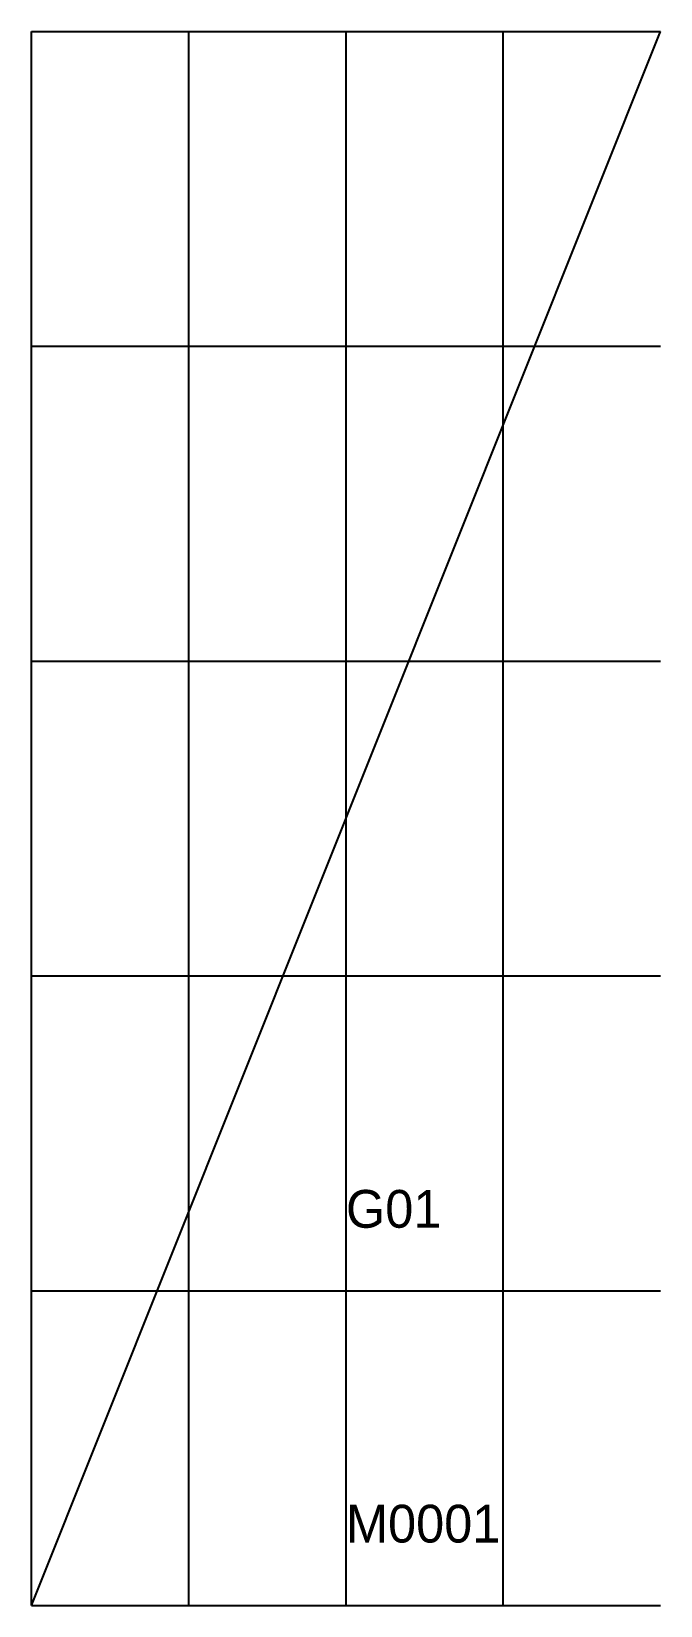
# Model space of a CAD drawing. Header units: metres. Extents: x 0 to 2000, y 0 to 5000.
import ezdxf

# ---------------------------------------------------------------- set-up
doc = ezdxf.new("R2010")
doc.units = ezdxf.units.M

msp = doc.modelspace()

# ---------------------------------------------------------------- linework, layer by layer
at = {"layer": 'HORIZ'}
for p, q in [((0, 0), (0, 5000)), ((500, 0), (500, 5000)), ((1000, 0), (1000, 5000)), ((1500, 0), (1500, 5000))]:
    msp.add_line(p, q, dxfattribs=at)
at = {"layer": 'LEG'}
for p, q in [((0, 5000), (2000, 5000)), ((0, 4000), (2000, 4000)), ((0, 3000), (2000, 3000)), ((0, 2000), (2000, 2000)), ((0, 1000), (2000, 1000)), ((0, 0), (2000, 0))]:
    msp.add_line(p, q, dxfattribs=at)
at = {"layer": 'TOWER_EXTRA'}
msp.add_line((0, 0), (2000, 5000), dxfattribs=at)
at = {"layer": 'X-UNKNOWN'}
msp.add_line((500, 1000), (1500, 1000), dxfattribs=at)

# ---------------------------------------------------------------- texts
at = {"layer": 'TEXT'}
for s, p in [('G01', (1000, 1200)), ('M0001', (1000, 200))]:
    msp.add_text(s, height=120, dxfattribs=at).set_placement(p)

doc.saveas('drawing.dxf')
